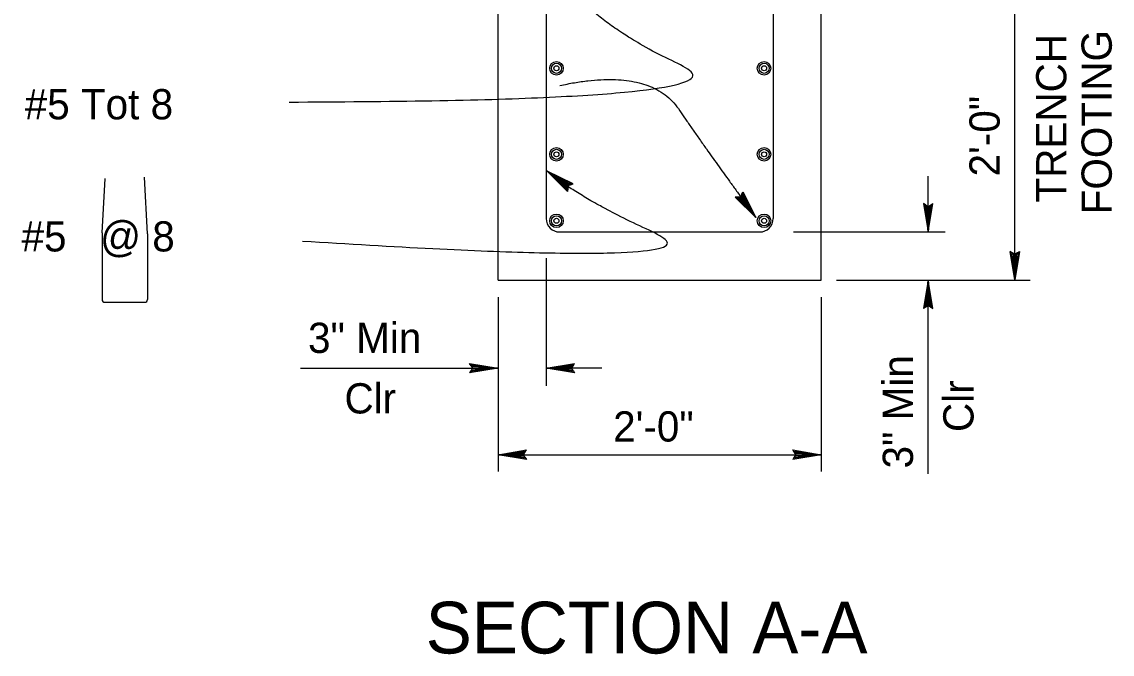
# Model space of a CAD drawing. Extents: x -893 to 867, y -474 to 712.
# Drawn here: x -654.2 to -401.2, y 158.9 to 305.7 of the extents above; entities that cross this region are included whole.
import ezdxf

# ---------------------------------------------------------------- set-up
doc = ezdxf.new("R2010")
doc.units = 0
for name, color, linetype in [('str_Concrete-A', 7, 'Continuous'), ('str_Reinforcement-A', 7, 'Continuous'), ('str_Reinforcement-E', 7, 'Continuous'), ('str_Text-A', 7, 'Continuous')]:
    doc.layers.add(name, color=color, linetype=linetype)

msp = doc.modelspace()

# ---------------------------------------------------------------- linework, layer by layer
at = {"layer": 'str_Concrete-A'}
for p, q in [((-543.72, 245.74), (-543.72, 320.74)), ((-468.72, 245.74), (-468.72, 320.85)), ((-543.72, 245.74), (-468.72, 245.74))]:
    msp.add_line(p, q, dxfattribs=at)
at = {"layer": 'str_Reinforcement-A'}
for centre, radius in [((-530.17, 294.88), 1.57), ((-530.17, 294.88), 1.17), ((-482, 294.88), 1.57), ((-482, 294.88), 1.17), ((-530.17, 294.88), 0.582), ((-482, 294.88), 0.582), ((-530.17, 274.92), 1.57), ((-530.17, 274.92), 1.17), ((-482, 274.92), 1.57), ((-482, 274.92), 1.17), ((-530.17, 274.92), 0.582), ((-482, 274.92), 0.582), ((-530.17, 259.5), 1.57), ((-530.17, 259.5), 1.17), ((-482, 259.5), 1.57), ((-482, 259.5), 1.17), ((-530.17, 259.5), 0.582), ((-482, 259.5), 0.582)]:
    msp.add_circle(centre, radius, dxfattribs=at)
at = {"layer": 'str_Reinforcement-E'}
for p, q in [((-532.55, 330.89), (-532.55, 260.03)), ((-479.89, 329.48), (-479.89, 260.03)), ((-529.43, 256.91), (-483.02, 256.91))]:
    msp.add_line(p, q, dxfattribs=at)
for centre, start, end in [((-529.43, 260.03), 180, 270), ((-483.02, 260.03), 270, 0)]:
    msp.add_arc(centre, 3.13, start, end, dxfattribs=at)
at = {"layer": 'str_Text-A'}
for p, q in [((-423.82, 245.74), (-423.82, 320.74)), ((-527.5, 267.59), (-532.29, 271.05)), ((-526.3, 268.08), (-532.29, 271.05)), ((-532.29, 271.05), (-527.59, 266.3)), ((-527.55, 266.94), (-532.29, 271.05)), ((-532.29, 271.05), (-526.9, 267.83)), ((-526.6, 267.96), (-532.29, 271.05)), ((-532.29, 271.05), (-527.2, 267.71)), ((-527.52, 267.26), (-532.29, 271.05)), ((-532.29, 271.05), (-527.57, 266.62)), ((-635.59, 256.74), (-634.91, 269.33)), ((-625.06, 256.46), (-625.76, 269.59)), ((-443.93, 256.91), (-443.93, 269.86)), ((-527.55, 266.94), (-527.59, 266.3)), ((-527.5, 267.59), (-527.55, 266.94)), ((-526.9, 267.83), (-527.5, 267.59)), ((-526.9, 267.83), (-526.3, 268.08)), ((-487.15, 265.65), (-487.39, 265.05)), ((-487.15, 265.65), (-486.9, 266.25)), ((-483.88, 260.29), (-487.15, 265.65)), ((-487.03, 265.95), (-483.88, 260.29)), ((-486.9, 266.25), (-483.88, 260.29)), ((-488.03, 265), (-488.68, 264.95)), ((-483.88, 260.29), (-488.68, 264.95)), ((-483.88, 260.29), (-488.36, 264.97)), ((-487.39, 265.05), (-488.03, 265)), ((-488.03, 265), (-483.88, 260.29)), ((-487.71, 265.03), (-483.88, 260.29)), ((-487.39, 265.05), (-483.88, 260.29)), ((-483.88, 260.29), (-487.27, 265.35)), ((-444.48, 263.16), (-445.03, 263.5)), ((-445.03, 263.5), (-443.93, 256.91)), ((-444.75, 263.33), (-443.93, 256.91)), ((-443.93, 256.91), (-444.48, 263.16)), ((-444.48, 263.16), (-443.93, 262.82)), ((-443.93, 256.91), (-442.83, 263.5)), ((-443.93, 256.91), (-443.1, 263.33)), ((-443.38, 263.16), (-443.93, 256.91)), ((-443.93, 262.82), (-443.38, 263.16)), ((-443.38, 263.16), (-442.83, 263.5)), ((-443.93, 256.91), (-444.2, 262.99)), ((-443.65, 262.99), (-443.93, 256.91)), ((-443.93, 262.82), (-443.93, 256.91)), ((-635.59, 256.74), (-635.59, 241.21)), ((-625.06, 256.46), (-625.06, 241.21)), ((-475.15, 256.91), (-439.97, 256.91)), ((-532.55, 250.8), (-532.55, 221.18)), ((-424.37, 252.07), (-424.92, 252.4)), ((-423.82, 245.81), (-424.92, 252.4)), ((-423.82, 245.81), (-424.64, 252.23)), ((-424.37, 252.07), (-423.82, 245.81)), ((-423.82, 251.73), (-424.37, 252.07)), ((-424.09, 251.9), (-423.82, 245.81)), ((-422.72, 252.4), (-423.82, 245.81)), ((-422.99, 252.23), (-423.82, 245.81)), ((-423.82, 245.81), (-423.27, 252.07)), ((-423.27, 252.07), (-423.82, 251.73)), ((-423.82, 245.81), (-423.54, 251.9)), ((-423.82, 251.73), (-423.82, 245.81)), ((-423.27, 252.07), (-422.72, 252.4)), ((-465.21, 245.74), (-420.22, 245.74)), ((-443.93, 245.74), (-445.03, 239.14)), ((-443.93, 245.74), (-444.75, 239.31)), ((-444.48, 239.48), (-443.93, 245.74)), ((-444.2, 239.65), (-443.93, 245.74)), ((-443.93, 200.82), (-443.93, 245.74)), ((-443.93, 239.82), (-443.93, 245.74)), ((-442.83, 239.14), (-443.93, 245.74)), ((-443.93, 245.74), (-443.38, 239.48)), ((-443.1, 239.31), (-443.93, 245.74)), ((-443.93, 245.74), (-443.65, 239.65)), ((-634.96, 240.58), (-625.68, 240.58)), ((-543.72, 241.75), (-543.72, 201.32)), ((-468.72, 241.75), (-468.72, 201.32)), ((-444.48, 239.48), (-445.03, 239.14)), ((-443.93, 239.82), (-444.48, 239.48)), ((-443.38, 239.48), (-443.93, 239.82)), ((-443.38, 239.48), (-442.83, 239.14)), ((-589.54, 225.32), (-543.72, 225.32)), ((-549.98, 225.87), (-550.32, 226.42)), ((-550.32, 226.42), (-543.72, 225.32)), ((-543.72, 225.32), (-550.32, 224.22)), ((-550.15, 226.14), (-543.72, 225.32)), ((-543.72, 225.32), (-550.15, 224.49)), ((-543.72, 225.32), (-549.98, 225.87)), ((-549.98, 225.87), (-549.64, 225.32)), ((-549.98, 224.77), (-543.72, 225.32)), ((-549.64, 225.32), (-549.98, 224.77)), ((-543.72, 225.32), (-549.81, 225.59)), ((-549.81, 225.04), (-543.72, 225.32)), ((-549.64, 225.32), (-543.72, 225.32)), ((-532.55, 225.32), (-525.96, 226.42)), ((-532.55, 225.32), (-526.13, 226.14)), ((-526.3, 225.87), (-532.55, 225.32)), ((-526.47, 225.59), (-532.55, 225.32)), ((-519.6, 225.32), (-532.55, 225.32)), ((-526.64, 225.32), (-532.55, 225.32)), ((-525.96, 224.22), (-532.55, 225.32)), ((-532.55, 225.32), (-526.3, 224.77)), ((-526.13, 224.49), (-532.55, 225.32)), ((-532.55, 225.32), (-526.47, 225.04)), ((-526.64, 225.32), (-526.3, 225.87)), ((-526.3, 224.77), (-526.64, 225.32)), ((-526.3, 225.87), (-525.96, 226.42)), ((-549.98, 224.77), (-550.32, 224.22)), ((-526.3, 224.77), (-525.96, 224.22)), ((-543.72, 205.22), (-537.13, 206.32)), ((-543.72, 205.22), (-537.3, 206.05)), ((-537.47, 205.77), (-543.72, 205.22)), ((-537.64, 205.5), (-543.72, 205.22)), ((-543.72, 205.22), (-468.72, 205.22)), ((-537.81, 205.22), (-543.72, 205.22)), ((-537.13, 204.12), (-543.72, 205.22)), ((-543.72, 205.22), (-537.47, 204.67)), ((-537.3, 204.4), (-543.72, 205.22)), ((-543.72, 205.22), (-537.64, 204.95)), ((-537.81, 205.22), (-537.47, 205.77)), ((-537.47, 204.67), (-537.81, 205.22)), ((-537.47, 205.77), (-537.13, 206.32)), ((-474.98, 205.77), (-475.32, 206.32)), ((-475.32, 206.32), (-468.72, 205.22)), ((-468.72, 205.22), (-475.32, 204.12)), ((-475.15, 206.05), (-468.72, 205.22)), ((-468.72, 205.22), (-475.15, 204.4)), ((-468.72, 205.22), (-474.98, 205.77)), ((-474.98, 205.77), (-474.64, 205.22)), ((-474.98, 204.67), (-468.72, 205.22)), ((-474.64, 205.22), (-474.98, 204.67)), ((-468.72, 205.22), (-474.81, 205.5)), ((-474.81, 204.95), (-468.72, 205.22)), ((-474.64, 205.22), (-468.72, 205.22)), ((-537.47, 204.67), (-537.13, 204.12)), ((-474.98, 204.67), (-475.32, 204.12))]:
    msp.add_line(p, q, dxfattribs=at)
for centre, start, end in [((-634.96, 241.21), 180, 270), ((-625.68, 241.21), 270, 0)]:
    msp.add_arc(centre, 0.625, start, end, dxfattribs=at)
for points in [[(-592.22, 287.04), (-483.11, 287.31), (-518.9, 303.69), (-527.65, 314.03)], [(-529.36, 290.9), (-508.56, 295.37), (-495, 275.37), (-483.88, 260.29)], [(-589.09, 254.8), (-489.23, 248.37), (-525.02, 264.74), (-532.29, 271.05)]]:
    msp.add_open_spline(points, degree=2, dxfattribs=at)

# ---------------------------------------------------------------- texts
for s, p in [('TRENCH', (-411.85, 263.74)), ('FOOTING', (-401.32, 261)), ('2\'-0"', (-427.33, 269.79)), ('3" Min', (-447.44, 202.03)), ('Clr', (-433.4, 210.48))]:
    msp.add_text(s, height=7.02, rotation=90, dxfattribs=at).set_placement(p)
for s, height, p in [('#5 Tot 8', 7.02, (-653.55, 283.04)), ('#5   @ 8', 7, (-654.26, 252.38)), ('3" Min', 7.02, (-587.8, 228.83)), ('Clr', 7.02, (-579.35, 214.79)), ('2\'-0"', 7.02, (-517.01, 208.27)), ('SECTION A-A', 12, (-560.51, 159.1))]:
    msp.add_text(s, height=height, dxfattribs=at).set_placement(p)

doc.saveas('drawing.dxf')
